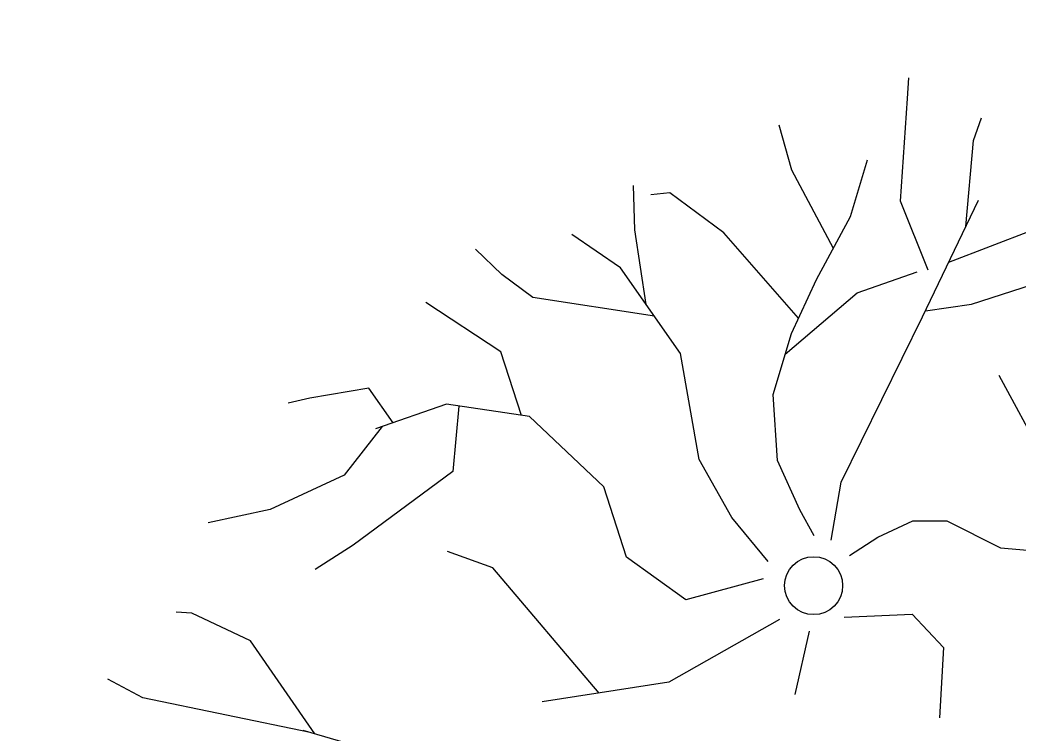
# Model space of a CAD drawing. Header units: inches. Extents: x 99023 to 109265, y 17199 to 18675.
# Drawn here: x 103458.46 to 103470.84, y 18125.04 to 18133.88 of the extents above; entities that cross this region are included whole.
import ezdxf

# ---------------------------------------------------------------- set-up
doc = ezdxf.new("R2010")
doc.units = ezdxf.units.IN
doc.layers.get('0').update_dxf_attribs({"color": 255})
doc.layers.add('HAT', color=8, linetype='Continuous')

# ---------------------------------------------------------------- blocks, each defined once
blk = doc.blocks.new('RTHTRHTRJ')
at = {"layer": 'HAT', "linetype": 'ByBlock'}
h = blk.add_hatch(dxfattribs=at)
h.set_pattern_fill('ANSI37', color=256, scale=15)
h.set_pattern_definition([(45, (-247990.6225, -54534.0869), (-1.325825215, 1.325825215), []), (135, (-247990.6225, -54534.0869), (-1.325825215, -1.325825215), [])])
h.paths.add_polyline_path([(103395.344, 17979.439), (103410.344, 17979.439), (103410.344, 17988.439), (103395.344, 17988.439)])
edge = h.paths.add_edge_path()
edge.add_arc((103590.344, 18066.439), 6, 0, 360)
edge = h.paths.add_edge_path()
edge.add_arc((103434.344, 18066.439), 6, 0, 360)
edge = h.paths.add_edge_path()
edge.add_arc((103590.344, 18175.939), 6, 0, 360)
edge = h.paths.add_edge_path()
edge.add_arc((103434.344, 18175.939), 6, 0, 360)
edge = h.paths.add_edge_path()
edge.add_arc((103962.344, 17926.605), 6, 0, 360)
edge = h.paths.add_edge_path()
edge.add_arc((103962.344, 17769.439), 6, 0, 360)
edge = h.paths.add_edge_path()
edge.add_arc((103737.559, 17769.439), 6, 0, 360)
edge = h.paths.add_edge_path()
edge.add_arc((103879.844, 17851.939), 6, 0, 360)
edge = h.paths.add_edge_path()
edge.add_arc((103756.883, 17851.939), 6, 0, 360)
edge = h.paths.add_edge_path()
edge.add_arc((103657.844, 17851.939), 6, 0, 360)
h.paths.add_polyline_path([(103884.344, 17979.439), (103866.344, 17979.439), (103866.344, 17988.439), (103884.344, 17988.439)])
h.paths.add_polyline_path([(103743.383, 17979.439), (103761.383, 17979.439), (103761.383, 17988.439), (103743.383, 17988.439)])
h.paths.add_polyline_path([(103578.344, 17979.439), (103593.344, 17979.439), (103593.344, 17988.439), (103578.344, 17988.439)])
h.paths.add_polyline_path([(103395.344, 17847.439), (103410.344, 17847.439), (103410.344, 17856.439), (103395.344, 17856.439)])
h.paths.add_polyline_path([(103578.344, 17862.439), (103578.344, 17847.439), (103587.344, 17847.439), (103587.344, 17862.439)])
h.paths.add_polyline_path([(103875.344, 18261.439), (103875.344, 18243.439), (103884.344, 18243.439), (103884.344, 18261.439)])
h.paths.add_polyline_path([(103752.383, 18261.439), (103752.383, 18243.439), (103761.383, 18243.439), (103761.383, 18261.439)])
h.paths.add_polyline_path([(103578.344, 18258.439), (103578.344, 18243.439), (103587.344, 18243.439), (103587.344, 18258.439)])
h.paths.add_polyline_path([(103494.344, 18258.439), (103494.344, 18243.439), (103503.344, 18243.439), (103503.344, 18258.439)])
h.paths.add_polyline_path([(103311.344, 18258.439), (103311.344, 18243.439), (103320.344, 18243.439), (103320.344, 18258.439)])
h.paths.add_polyline_path([(103197.344, 18171.439), (103215.344, 18171.439), (103215.344, 18180.439), (103197.344, 18180.439)])
h.paths.add_polyline_path([(103206.344, 18006.439), (103206.344, 17991.439), (103215.344, 17991.439), (103215.344, 18006.439)])
h.paths.add_polyline_path([(103206.344, 17862.439), (103206.344, 17847.439), (103215.344, 17847.439), (103215.344, 17862.439)])
h.paths.add_polyline_path([(103020.344, 17862.439), (103020.344, 17847.439), (103029.344, 17847.439), (103029.344, 17862.439)])
h.paths.add_polyline_path([(103020.344, 18006.439), (103020.344, 17991.439), (103029.344, 17991.439), (103029.344, 18006.439)])
h.paths.add_polyline_path([(103020.344, 18189.439), (103020.344, 18171.439), (103029.344, 18171.439), (103029.344, 18189.439)])
h.paths.add_polyline_path([(103020.344, 18414.439), (103020.344, 18399.439), (103029.344, 18399.439), (103029.344, 18414.439)])
h.paths.add_polyline_path([(103311.344, 18405.439), (103326.344, 18405.439), (103326.344, 18414.439), (103311.344, 18414.439)])
h.paths.add_polyline_path([(103200.344, 18405.439), (103215.344, 18405.439), (103215.344, 18414.439), (103200.344, 18414.439)])
h.paths.add_polyline_path([(103488.344, 18405.439), (103503.344, 18405.439), (103503.344, 18414.439), (103488.344, 18414.439)])
h.paths.add_polyline_path([(103578.344, 18405.439), (103593.344, 18405.439), (103593.344, 18414.439), (103578.344, 18414.439)])
h.paths.add_polyline_path([(103869.344, 18405.439), (103884.344, 18405.439), (103884.344, 18414.439), (103869.344, 18414.439)])
h.paths.add_polyline_path([(103746.383, 18405.439), (103761.383, 18405.439), (103761.383, 18414.439), (103746.383, 18414.439)])
blk = doc.blocks.new('z_115')
at = {"color": 86, "linetype": 'Continuous'}
for p, q in [((-14.47, 500.59), (-13.55, 513.4)), ((-18.79, 436.53), (-14.47, 500.59)), ((26.8, 474.33), (31.73, 488.42)), ((-86.55, 455.75), (-94.55, 483.94)), ((22.04, 420.73), (26.8, 474.33)), ((-49.9, 426.93), (-39.42, 462.16)), ((-60.67, 406.96), (-86.55, 455.75)), ((-184.49, 418.6), (-185.41, 446.14)), ((-162.62, 441.66), (-174.63, 440.38)), ((-129.05, 416.68), (-162.62, 441.66)), ((-4.93, 364.15), (29.88, 437.17)), ((-1.42, 393.43), (-18.79, 436.53)), ((-71.15, 387.53), (-49.9, 426.93)), ((-177.45, 371.97), (-184.49, 418.6)), ((11.36, 398.33), (63.45, 418.28)), ((-193.42, 394.9), (-223.91, 415.72)), ((-82.39, 363.46), (-129.05, 416.68)), ((-267.65, 390.73), (-283.97, 406.43)), ((-156.16, 341.41), (-193.42, 394.9)), ((-248.25, 376.32), (-267.65, 390.73)), ((-86.85, 353.9), (-71.15, 387.53)), ((-45.89, 379.2), (-8.32, 392.34)), ((25.56, 372.16), (76.08, 388.49)), ((-172.36, 364.67), (-248.25, 376.32)), ((-90.74, 340.92), (-45.89, 379.2)), ((-268.27, 342.37), (-315.08, 373.12)), ((-3.07, 368.06), (25.56, 372.16)), ((-55.75, 261.02), (-4.93, 364.15)), ((-98.25, 315.79), (-86.85, 353.9)), ((-255.34, 302.75), (-268.27, 342.37)), ((-144.45, 275.12), (-156.16, 341.41)), ((97.88, 225.65), (42.81, 327.64)), ((-350.5, 319.63), (-387.46, 313.55)), ((-335.41, 298.18), (-350.5, 319.63)), ((-387.46, 313.55), (-401.02, 310.35)), ((-95.48, 274.48), (-98.25, 315.79)), ((-302.15, 309.71), (-346.5, 294.33)), ((-250.4, 302.02), (-302.15, 309.71)), ((-294.36, 308.55), (-298.14, 267.75)), ((-203.89, 258.14), (-250.4, 302.02)), ((-342.35, 295.77), (-365.9, 265.51)), ((-124.12, 238.92), (-144.45, 275.12)), ((-81.62, 243.73), (-95.48, 274.48)), ((-365.9, 265.51), (-412.1, 244.05)), ((-298.14, 267.75), (-360.36, 221.63)), ((-189.73, 214.26), (-203.89, 258.14)), ((-61.93, 224.79), (-55.75, 261.02)), ((-412.1, 244.05), (-450.91, 235.72)), ((-72.62, 227.65), (-81.62, 243.73)), ((-101.34, 211.56), (-124.12, 238.92)), ((-32.95, 226.76), (-11.09, 237)), ((-11.09, 237), (10.16, 237)), ((10.16, 237), (43.74, 220.03)), ((-50.64, 215.32), (-32.95, 226.76)), ((-360.36, 221.63), (-384.07, 206.58)), ((43.74, 220.03), (80.7, 216.83)), ((-273.19, 207.54), (-301.53, 217.79)), ((-152.77, 187.68), (-189.73, 214.26)), ((-206.83, 129.41), (-273.19, 207.54)), ((-104.52, 200.64), (-152.77, 187.68)), ((-461.08, 179.35), (-470.93, 179.99)), ((-424.42, 162.06), (-461.08, 179.35)), ((-94.18, 175.25), (-163.24, 136.12)), ((-53.82, 176.81), (-11.4, 178.71)), ((-11.4, 178.71), (8.01, 157.9)), ((-75.7, 168.14), (-84.7, 128.43)), ((-384.39, 103.95), (-424.42, 162.06)), ((8.01, 157.9), (5.55, 114.02)), ((-491.57, 126.51), (-513.43, 138.04)), ((-163.24, 136.12), (-242.39, 123.95)), ((-387.11, 104.74), (-491.57, 126.51)), ((-347.42, 93.2), (-391.47, 106.01))]:
    blk.add_line(p, q, dxfattribs=at)
at = {"color": 33, "linetype": 'Continuous'}
blk.add_circle((-72.96, 196.46), 18.09, dxfattribs=at)
blk = doc.blocks.new('FEWFEWFEWF')
at = {"layer": 'HAT', "linetype": 'ByBlock'}
h = blk.add_hatch(dxfattribs=at)
h.set_pattern_fill('ANSI37', color=256, scale=15)
h.set_pattern_definition([(45, (-245054.2629, -54534.0869), (-1.325825215, 1.325825215), []), (135, (-245054.2629, -54534.0869), (-1.325825215, -1.325825215), [])])
h.paths.add_polyline_path([(106331.70369, 17979.43877), (106346.70369, 17979.43877), (106346.70369, 17988.43877), (106331.70369, 17988.43877)])
edge = h.paths.add_edge_path()
edge.add_arc((106526.70369, 18066.43877), 6, 0, 360)
edge = h.paths.add_edge_path()
edge.add_arc((106370.70369, 18066.43877), 6, 0, 360)
edge = h.paths.add_edge_path()
edge.add_arc((106526.70369, 18175.93877), 6, 0, 360)
edge = h.paths.add_edge_path()
edge.add_arc((106370.70369, 18175.93877), 6, 0, 360)
edge = h.paths.add_edge_path()
edge.add_arc((106898.70369, 17926.60544), 6, 0, 360)
edge = h.paths.add_edge_path()
edge.add_arc((106898.70369, 17769.43877), 6, 0, 360)
edge = h.paths.add_edge_path()
edge.add_arc((106673.91863, 17769.43877), 6, 0, 360)
edge = h.paths.add_edge_path()
edge.add_arc((106816.20369, 17851.93877), 6, 0, 360)
edge = h.paths.add_edge_path()
edge.add_arc((106693.24221, 17851.93877), 6, 0, 360)
edge = h.paths.add_edge_path()
edge.add_arc((106594.20369, 17851.93877), 6, 0, 360)
h.paths.add_polyline_path([(106820.70369, 17979.43877), (106802.70369, 17979.43877), (106802.70369, 17988.43877), (106820.70369, 17988.43877)])
h.paths.add_polyline_path([(106679.74221, 17979.43877), (106697.74221, 17979.43877), (106697.74221, 17988.43877), (106679.74221, 17988.43877)])
h.paths.add_polyline_path([(106514.70369, 17979.43877), (106529.70369, 17979.43877), (106529.70369, 17988.43877), (106514.70369, 17988.43877)])
h.paths.add_polyline_path([(106331.70369, 17847.43877), (106346.70369, 17847.43877), (106346.70369, 17856.43877), (106331.70369, 17856.43877)])
h.paths.add_polyline_path([(106514.70369, 17862.43877), (106514.70369, 17847.43877), (106523.70369, 17847.43877), (106523.70369, 17862.43877)])
h.paths.add_polyline_path([(106811.70369, 18261.43877), (106811.70369, 18243.43877), (106820.70369, 18243.43877), (106820.70369, 18261.43877)])
h.paths.add_polyline_path([(106688.74221, 18261.43877), (106688.74221, 18243.43877), (106697.74221, 18243.43877), (106697.74221, 18261.43877)])
h.paths.add_polyline_path([(106514.70369, 18258.43877), (106514.70369, 18243.43877), (106523.70369, 18243.43877), (106523.70369, 18258.43877)])
h.paths.add_polyline_path([(106430.70369, 18258.43877), (106430.70369, 18243.43877), (106439.70369, 18243.43877), (106439.70369, 18258.43877)])
h.paths.add_polyline_path([(106247.70369, 18258.43877), (106247.70369, 18243.43877), (106256.70369, 18243.43877), (106256.70369, 18258.43877)])
h.paths.add_polyline_path([(106133.70369, 18171.43877), (106151.70369, 18171.43877), (106151.70369, 18180.43877), (106133.70369, 18180.43877)])
h.paths.add_polyline_path([(106142.70369, 18006.43877), (106142.70369, 17991.43877), (106151.70369, 17991.43877), (106151.70369, 18006.43877)])
h.paths.add_polyline_path([(106142.70369, 17862.43877), (106142.70369, 17847.43877), (106151.70369, 17847.43877), (106151.70369, 17862.43877)])
h.paths.add_polyline_path([(105956.70369, 17862.43877), (105956.70369, 17847.43877), (105965.70369, 17847.43877), (105965.70369, 17862.43877)])
h.paths.add_polyline_path([(105956.70369, 18006.43877), (105956.70369, 17991.43877), (105965.70369, 17991.43877), (105965.70369, 18006.43877)])
h.paths.add_polyline_path([(105956.70369, 18189.43877), (105956.70369, 18171.43877), (105965.70369, 18171.43877), (105965.70369, 18189.43877)])
h.paths.add_polyline_path([(105956.70369, 18414.43877), (105956.70369, 18399.43877), (105965.70369, 18399.43877), (105965.70369, 18414.43877)])
h.paths.add_polyline_path([(106247.70369, 18405.43877), (106262.70369, 18405.43877), (106262.70369, 18414.43877), (106247.70369, 18414.43877)])
h.paths.add_polyline_path([(106136.70369, 18405.43877), (106151.70369, 18405.43877), (106151.70369, 18414.43877), (106136.70369, 18414.43877)])
h.paths.add_polyline_path([(106424.70369, 18405.43877), (106439.70369, 18405.43877), (106439.70369, 18414.43877), (106424.70369, 18414.43877)])
h.paths.add_polyline_path([(106514.70369, 18405.43877), (106529.70369, 18405.43877), (106529.70369, 18414.43877), (106514.70369, 18414.43877)])
h.paths.add_polyline_path([(106805.70369, 18405.43877), (106820.70369, 18405.43877), (106820.70369, 18414.43877), (106805.70369, 18414.43877)])
h.paths.add_polyline_path([(106682.74221, 18405.43877), (106697.74221, 18405.43877), (106697.74221, 18414.43877), (106682.74221, 18414.43877)])
at = {"xscale": 0.01982994797082152, "yscale": 0.01982994797082152, "zscale": 0.01982994797082152}
blk.add_blockref('z_115', (106406.09091, 18122.97789), dxfattribs=at)

msp = doc.modelspace()

# ---------------------------------------------------------------- block references
at = {"color": 18, "lineweight": -2, "true_color": 0x000000}
for name, p in [('FEWFEWFEWF', (-2936.3595857, 0)), ('RTHTRHTRJ', (0, 0))]:
    msp.add_blockref(name, p, dxfattribs=at)

doc.saveas('drawing.dxf')
